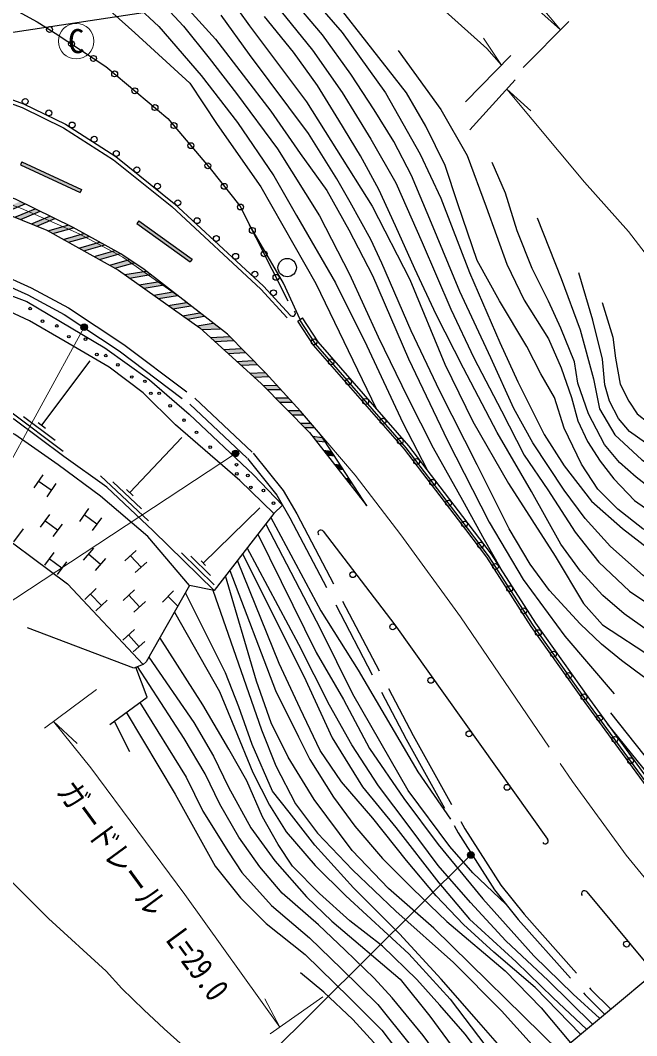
# Model space of a CAD drawing. Units: millimetres at full size, sheet at 1:1000; details may follow other scales. Extents: x 40000 to 680000, y 20000 to 380000.
# Drawn here: x 194982 to 241890, y 242810 to 320110 of the extents above; entities that cross this region are included whole.
import ezdxf
from ezdxf.enums import TextEntityAlignment as Align

# ---------------------------------------------------------------- set-up
doc = ezdxf.new("R2010")
doc.units = ezdxf.units.MM
doc.header["$LTSCALE"] = 1000
doc.linetypes.add('CHAIN', pattern=[18.5, 12, -1.5, 3.5, -1.5])
doc.linetypes.add('DASHED', pattern=[7.5, 6, -1.5])
for name, color, linetype, lineweight in [('M-BGD', 7, 'Continuous', 25), ('M-BMK', 2, 'CHAIN', 13), ('M-BMK-OTRS', 5, 'Continuous', 25), ('M-STR-HTXT', 7, 'Continuous', 13), ('M-STR-STRC', 7, 'Continuous', 25)]:
    doc.layers.add(name, color=color, linetype=linetype, lineweight=lineweight)
doc.styles.add('ＭＳ ゴシック', font='')
doc.styles.get('ＭＳ ゴシック').set_extended_font_data('MS Gothic')

msp = doc.modelspace()

# ---------------------------------------------------------------- hatches: boundary and pattern name
at = {"layer": 'M-STR-STRC'}
for points in [[(195106, 309335), (195001, 309109), (199535, 307001), (199640, 307228)], [(195350, 306131), (194974, 306318), (193322, 305621), (193738, 305451)], [(196480, 305572), (196104, 305758), (194572, 305112), (194989, 304943)], [(197610, 305012), (197233, 305199), (195823, 304604), (196239, 304434)], [(204004, 304841), (203859, 304638), (207918, 301720), (208064, 301923)], [(199021, 304312), (198993, 304328), (198598, 304523), (197070, 304088), (197463, 303869)], [(200216, 303660), (199817, 303878), (198249, 303431), (198642, 303212)], [(201411, 303008), (201013, 303225), (199429, 302774), (199822, 302555)], [(202606, 302356), (202208, 302573), (200608, 302118), (201001, 301899)], [(203642, 301658), (203298, 301891), (201788, 301461), (202181, 301242)], [(204896, 300760), (204555, 301025), (202933, 300750), (203300, 300490)], [(205577, 300230), (204034, 299968), (204400, 299708), (205918, 299965)], [(206600, 299435), (205134, 299186), (205501, 298926), (206940, 299169)], [(207622, 298639), (206235, 298405), (206601, 298144), (207963, 298374)], [(208644, 297844), (207335, 297623), (207702, 297362), (208985, 297579)], [(199598, 296678, -1), (200079, 296814, -0.41421), (199906, 296505, -0.41421)], [(209666, 297049), (208436, 296841), (208653, 296687), (208789, 296563), (210200, 296634)], [(210920, 296033), (209456, 295959), (209790, 295657), (211218, 295729)], [(211814, 295121), (210457, 295054), (210791, 294752), (212112, 294818)], [(212708, 294210), (211458, 294148), (211792, 293846), (213006, 293907)], [(213636, 293265), (213602, 293299), (212459, 293242), (212793, 292940), (213883, 292995)], [(214501, 292320), (213453, 292328), (213769, 292008), (214794, 292000)], [(215381, 291359), (214400, 291367), (214716, 291046), (215674, 291039)], [(216299, 290357), (216261, 290398), (215348, 290405), (215664, 290084), (216537, 290078)], [(217083, 289438), (216295, 289443), (216611, 289123), (217357, 289117)], [(217957, 288361), (217211, 288454), (217487, 288099), (218184, 288012)], [(211118, 287192, -1), (211607, 287087, -0.41421), (211310, 286895, -0.41421)], [(218638, 287315), (218041, 287389), (218317, 287034), (218864, 286966)], [(219318, 286268), (218870, 286324), (219147, 285969), (219544, 285919)], [(219998, 285222), (219700, 285259), (219976, 284904), (220224, 284873)], [(220678, 284175), (220529, 284194), (220806, 283839), (220904, 283826)], [(229027, 256570, -1), (229527, 256563, -0.41421), (229274, 256316, -0.41421)]]:
    msp.add_hatch(color=256, dxfattribs=at).paths.add_polyline_path(points)

# ---------------------------------------------------------------- linework, layer by layer
at = {"layer": 'M-BGD'}
for p, q in [((216106, 297215), (216464, 297447)), ((196611, 289277), (200287, 294185)), ((194251, 290296), (198252, 287298)), ((195231, 289936), (197632, 288138)), ((196331, 289487), (196891, 289067)), ((203321, 284157), (207272, 288346)), ((196684, 285513), (196006, 284523)), ((201091, 285436), (204728, 282005)), ((197335, 284340), (196345, 285018)), ((197674, 284835), (196996, 283845)), ((202024, 284968), (204206, 282910)), ((203067, 284397), (203576, 283917)), ((200183, 282941), (199481, 281967)), ((208908, 278786), (213217, 282996)), ((197210, 282486), (196487, 281528)), ((200806, 281752), (199832, 282454)), ((201156, 282239), (200455, 281266)), ((195186, 281386), (194475, 280419)), ((197807, 281284), (196849, 282007)), ((198168, 281763), (197445, 280805)), ((200554, 279917), (199773, 279006)), ((197539, 279589), (196825, 278624)), ((198147, 278393), (197182, 279107)), ((201074, 278681), (200163, 279462)), ((201465, 279136), (200684, 278225)), ((203811, 279757), (202924, 278949)), ((204175, 278466), (203368, 279353)), ((207237, 279578), (209742, 277134)), ((207947, 279304), (209451, 277838)), ((198504, 278875), (197790, 277910)), ((204619, 278870), (203732, 278062)), ((208733, 278957), (209084, 278615)), ((200760, 276847), (199891, 276019)), ((203681, 276752), (202802, 275935)), ((201154, 275564), (200326, 276433)), ((201588, 275978), (200719, 275150)), ((204058, 275465), (203241, 276344)), ((206645, 276672), (205806, 275814)), ((206972, 275513), (206226, 276243)), ((204498, 275873), (203619, 275056)), ((206666, 274977), (206664, 274975)), ((203675, 273721), (202776, 272926)), ((204020, 272424), (203226, 273323)), ((204470, 272822), (203571, 272027)), ((202113, 266743), (203300, 264455)), ((242783, 262697), (239677, 266557)), ((238087, 253767), (243228, 247607))]:
    msp.add_line(p, q, dxfattribs=at)
for points in [[(153699, 324857), (156655, 327041), (160832, 329460), (165531, 331409), (170366, 332643), (176825, 333253), (182112, 332436), (186864, 331199), (192102, 328971), (197058, 326363), (202019, 322916), (205514, 319648), (208739, 315900), (211522, 312320), (214270, 308282), (216009, 305257), (218968, 300121), (221352, 295335), (224085, 289470), (225941, 285899)], [(197407, 333632), (201343, 330949), (205069, 327915), (207095, 326202), (208445, 324787), (210755, 322054), (212435, 319684), (216765, 313897), (219049, 310281), (221770, 305956), (224634, 300386), (227295, 293924), (229429, 289562), (232142, 284841), (235694, 279310), (237849, 275715), (239298, 274080), (243162, 271552), (248588, 268953), (254752, 266965), (262988, 264098)], [(165850, 327362), (166881, 328215), (170005, 329877), (172818, 330700), (175181, 330953), (178502, 330920), (182260, 330063), (188014, 328951), (190475, 327963), (193661, 326195), (197150, 324224), (200336, 322182), (203701, 319157), (207882, 315322), (209957, 312177), (213283, 307424), (217469, 300074), (222070, 290561)], [(207415, 329097), (211620, 324364), (214402, 321302), (217227, 317843), (219468, 314617), (221660, 311052), (223571, 307740), (225575, 303191), (227756, 298112), (229490, 294425), (231609, 290375), (233332, 287002), (235139, 284354), (237197, 281143), (239013, 278861), (241351, 276646), (243873, 274956), (247365, 273115), (250520, 271954), (254365, 270768), (257852, 270187), (262932, 269325)], [(165666, 327329), (175162, 327217), (179414, 326630), (181809, 326124), (184561, 325266), (188776, 323784), (192835, 321866), (196255, 319998), (197642, 319135), (201482, 316594), (206221, 312638), (209423, 308831), (211690, 305986), (215347, 298762)], [(260675, 272081), (255637, 272579), (252029, 273361), (248354, 274674), (245328, 276028), (242393, 277838), (239904, 280046), (237958, 282178), (236364, 284347), (233979, 287949), (232543, 290550), (230782, 294416), (228419, 299476), (226284, 304673), (224741, 308308), (223418, 310881), (221909, 313294), (220129, 316014), (217973, 319014), (215507, 321916), (210738, 327227)], [(214538, 324895), (219465, 319176), (222775, 314581), (225418, 309932), (226985, 306559), (229160, 300903), (231471, 295589), (232836, 292599), (234851, 288580), (236359, 286200), (238456, 283514), (240821, 281414), (244070, 278906), (247849, 276757), (251555, 275433), (254855, 274651), (257711, 274376), (258747, 274259)], [(207052, 321772), (209842, 318679), (214040, 313199), (216292, 309978), (218318, 307161), (219981, 304170), (221789, 300680), (224530, 294327), (227492, 288116), (230660, 281892), (233243, 277533), (236412, 273224), (240175, 268832)], [(257277, 276389), (253934, 277044), (249936, 278133), (246636, 279402), (244241, 280421), (242348, 281393), (240444, 282905), (238928, 284412), (237691, 286315), (236378, 289069), (235627, 291395), (234599, 293198), (233541, 295271), (231456, 298764), (229741, 301834), (228280, 306131), (227305, 309065), (225835, 312057), (224384, 314601), (220904, 319020), (218523, 322099)], [(206020, 321131), (207403, 319673), (209347, 317236), (211438, 314534), (214550, 310316), (217757, 305221), (220026, 300783), (222207, 296001), (224486, 291372), (226414, 287559), (228622, 283573), (230292, 280590), (231555, 278350)], [(258817, 260617), (254171, 263161), (249335, 266049), (244812, 268648), (242415, 270127), (240745, 271383), (239218, 272621), (237599, 274170), (235251, 276707), (233772, 278709), (232193, 281384), (229762, 286266), (226909, 291875), (224731, 296472), (222502, 301624), (221649, 303422), (220094, 306269), (219061, 308049), (216915, 311487), (212416, 317519), (210259, 320503)], [(265461, 266162), (260608, 267228), (255103, 268455), (252002, 269449), (247600, 271163), (244509, 272555), (242763, 273627), (240947, 274913), (239318, 276313), (237603, 278165), (236119, 280229), (233885, 284249), (231279, 288735), (228703, 293617), (226628, 297704), (224996, 301187), (223543, 304455), (222275, 307231), (220884, 309803), (219210, 312517), (217591, 315141), (215773, 317688), (213573, 320406)], [(163243, 317390), (171549, 317966), (178958, 317552), (185321, 316422), (190808, 315028), (195112, 313467), (198270, 311934), (202067, 309492), (206506, 305934), (213278, 299651), (215303, 297454)], [(165952, 317879), (171547, 318267), (178993, 317851), (185384, 316715), (190896, 315316), (195229, 313744), (198417, 312196), (202243, 309735), (206702, 306161), (213491, 299863), (215523, 297657)], [(223728, 317810), (226995, 313327), (228998, 309810), (230438, 305903), (231997, 301546), (233322, 298810), (235186, 295853), (236150, 293641), (236935, 291392), (237412, 289610), (238154, 288043), (239118, 286537), (240145, 285214), (241736, 283560), (243664, 282205), (247810, 280401), (251051, 279279), (255616, 278474)], [(253645, 280594), (250870, 281218), (247481, 282404), (245066, 283357), (243348, 284165), (241854, 285329), (240594, 286441), (239439, 287807), (238220, 290152), (237413, 292485), (237149, 294105), (236110, 296682), (235177, 298728), (233947, 301220), (232802, 304082), (231913, 306940), (230884, 309295)], [(234309, 305066), (236136, 300456), (237581, 296556), (238602, 292825), (239069, 290530), (240238, 288545), (242290, 286649), (244180, 285418), (247175, 284250), (252131, 282760)], [(123195, 272895), (124967, 275267), (130941, 282447), (133617, 285703), (136304, 289525), (139044, 292491), (144263, 297314), (149140, 300238), (151929, 301357), (155323, 302392), (159872, 303298), (165964, 304218), (174651, 304016), (188702, 301231), (195485, 298697), (201426, 295167), (204822, 292750), (207827, 290114), (212719, 285512), (214941, 283204)], [(216285, 297331), (215013, 300106), (212420, 304544)], [(214941, 283204), (214278, 282566), (211679, 285084), (206785, 289325), (204326, 291741), (201737, 293696), (198400, 295669), (195678, 297221), (192990, 298469), (190696, 299354), (187850, 300268), (184113, 301094), (174489, 302941), (166043, 303103), (160743, 302283), (155513, 301328), (151543, 300149), (149324, 299110), (144763, 296279), (140456, 292525), (138463, 290412), (136492, 287822), (133897, 284239), (130724, 280423)], [(250205, 285154), (246785, 286109), (244151, 287033), (242558, 287935), (241335, 288810), (240506, 289797), (239827, 291114), (239466, 292356), (239284, 294313), (238562, 297279), (237478, 300878)], [(239263, 298617), (240068, 295981), (240270, 294397), (240632, 292418), (241291, 291121), (241920, 290140), (243600, 288833), (245610, 287982), (248152, 287323), (248715, 287217)], [(249909, 253182), (245997, 257493), (242881, 261444), (237968, 268175), (233857, 273965), (230482, 279234), (228319, 282084), (224216, 287453), (217299, 295376), (216106, 297215)], [(250038, 253300), (246130, 257606), (243020, 261549), (238109, 268277), (234002, 274063), (230625, 279334), (228458, 282189), (224352, 287563), (217438, 295482), (216253, 297310)], [(250225, 253469), (246323, 257769), (243221, 261702), (238314, 268425), (234211, 274204), (230832, 279479), (228659, 282342), (224547, 287723), (217640, 295634), (216464, 297447)], [(209747, 276711), (205102, 281240), (201564, 284578), (198289, 286896), (194484, 289746), (190804, 291361), (188864, 292255), (186982, 293087), (183700, 294040), (180757, 294967), (176002, 295651), (172584, 296091), (167525, 296095), (163272, 295510), (158846, 294617), (154331, 293382)], [(207869, 277086), (204678, 280813), (201073, 283871), (197852, 286259), (194559, 288581), (192814, 289501), (188605, 291587), (186911, 292316), (183522, 293467), (180636, 294288), (175491, 294949), (172652, 295289), (167820, 295184), (163868, 294725), (158967, 293916), (154475, 292799)], [(123195, 272895), (128931, 276944), (133128, 280484), (137235, 283985), (139513, 285954), (141624, 287378), (143959, 288871), (146068, 289878), (150435, 291786), (152859, 292017), (157851, 291956), (165674, 291512), (168023, 291053), (173118, 289841), (174640, 289084), (178336, 287278), (179403, 286918), (181924, 286338), (183774, 285843), (184594, 285610), (188500, 283877), (191870, 282192), (198565, 277199), (204338, 271075)], [(214278, 282566), (209747, 276711), (207869, 277086), (204558, 271282), (204338, 271075), (203610, 270799), (195517, 273853)], [(214043, 282263), (217840, 275146), (220695, 270638), (225238, 262892), (227730, 259291)], [(231968, 252796), (229431, 255197), (227668, 257221), (224490, 261476), (220295, 268809), (217842, 273744), (213661, 281769)], [(213053, 280983), (217510, 271984), (219583, 268414), (221551, 264661), (224157, 260879), (226774, 257374), (230187, 253234), (234072, 248887), (237059, 245968), (239065, 244132)], [(218035, 281217), (223486, 274094), (235111, 257772)], [(238519, 243676), (235150, 247018), (231929, 250032), (229240, 252938), (226790, 255757), (224582, 258724), (222243, 261826), (220218, 264955), (218513, 267974), (216187, 272591), (212244, 279938)], [(211891, 279481), (216555, 270169), (218706, 265474), (221027, 261753), (223568, 258659), (226835, 254449), (229168, 251681), (232711, 248437), (235540, 245687), (238066, 243298)], [(237608, 242916), (234160, 246468), (231020, 249160), (228722, 251285), (226628, 253448), (224376, 256136), (221810, 259382), (219431, 262139), (217796, 264522), (216291, 267727), (214692, 271135), (211499, 278975)], [(236027, 241596), (226453, 251008), (223008, 254019), (220235, 256910), (217349, 260784), (215359, 264016), (214083, 266638), (212968, 269788), (210599, 277812)], [(210916, 278221), (214405, 269099), (216141, 265558), (217026, 263844), (218819, 260961), (220441, 258773), (222556, 256292), (224846, 254001), (227443, 251497), (231882, 247758), (234631, 244929), (236843, 242278)], [(233614, 239583), (229697, 244043), (227020, 247109), (223834, 250573), (220340, 254077), (217406, 257312), (215430, 259828), (214176, 261417), (212634, 264971), (211611, 267857), (210588, 270433), (207544, 276517)], [(209636, 276733), (213346, 266087), (214428, 263349), (215933, 260454), (217590, 258232), (220268, 255429), (223569, 252299), (227938, 248389), (231594, 244698), (235097, 240820)], [(206712, 275058), (210145, 269010), (211270, 266246), (212683, 262844), (213946, 260352), (215208, 258333), (217414, 255770), (219767, 253453), (224545, 249043), (227691, 245586), (230413, 242002), (232702, 238821)], [(231963, 238204), (230548, 240682), (228839, 242930), (226911, 245121), (225153, 247090), (222536, 249613), (220057, 251563), (217759, 253634), (215694, 255710), (214613, 257355), (213420, 259465), (212213, 262201), (210847, 264610), (208883, 268001), (205612, 273131)], [(204754, 271625), (208180, 266644), (209696, 264094), (210821, 261719), (212533, 258628), (214346, 256116), (216760, 253369), (218688, 251534), (223899, 247112), (226152, 244297), (228116, 241598), (230842, 237269)], [(201782, 266502), (204626, 268578), (203762, 270857)], [(229895, 236479), (227417, 240424), (225639, 242825), (223293, 245685), (221915, 247185), (219708, 249325), (217679, 251256), (214912, 253666), (213207, 255663), (211623, 257930), (210176, 260435), (209049, 262754), (207452, 265446), (203903, 270910)], [(204071, 268173), (207609, 262488), (208874, 259912), (210813, 256786), (211847, 255233), (214096, 252723), (216995, 250270), (219418, 247902), (222203, 245175), (224648, 242113), (226938, 238886), (228999, 235731)], [(203050, 267427), (206767, 261209), (209804, 255722), (211736, 253297), (213685, 251355), (216660, 249000), (220007, 245722), (222502, 243225), (223538, 241854), (225134, 239521), (226927, 236762), (227988, 234887)], [(239906, 267377), (246242, 259395), (250804, 253929)], [(227098, 234144), (223707, 239842), (221895, 242301), (220291, 244035), (218080, 246112), (216311, 247598)]]:
    msp.add_lwpolyline(points, dxfattribs=at)
at = {"layer": 'M-BGD', "linetype": 'DASHED'}
for points in [[(161849, 304878), (166379, 305478), (169966, 305584), (173986, 305588), (179859, 304979), (182441, 304457), (186969, 303266), (191632, 301619), (195811, 299745), (198638, 298233), (202854, 295427), (208268, 291350), (212713, 287152), (214997, 284309), (216020, 282531), (224880, 265663), (228823, 258558), (231564, 254274), (233321, 252052), (238402, 246336), (239911, 244838)], [(161954, 304287), (166427, 304879), (169975, 304984), (173955, 304988), (179768, 304385), (182305, 303873), (186792, 302692), (191409, 301061), (195546, 299206), (198330, 297718), (202507, 294937), (207880, 290890), (212271, 286745), (214500, 283969), (215494, 282242), (224352, 265378), (228308, 258250), (231075, 253925), (232862, 251667), (237966, 245924), (239449, 244452)]]:
    msp.add_lwpolyline(points, dxfattribs=at)
at = {"layer": 'M-BGD'}
for centre, radius in [((197206, 319406), 225), ((198882, 318314), 225), ((200550, 317210), 225), ((202159, 316028), 225), ((203695, 314747), 225), ((195354, 313933), 225), ((197153, 313060), 225), ((205230, 313465), 225), ((198925, 312137), 225), ((206677, 312095), 225), ((200607, 311055), 225), ((207965, 310565), 225), ((202289, 309973), 225), ((209252, 309034), 225), ((203856, 308731), 225), ((205416, 307480), 225), ((210504, 307474), 225), ((206969, 306220), 225), ((211734, 305899), 225), ((208435, 304860), 225), ((212637, 304115), 225), ((209901, 303500), 225), ((211367, 302139), 225), ((213541, 302331), 225), ((215292, 301282), 700), ((212834, 300779), 225), ((214444, 300546), 225), ((214251, 299370), 225), ((195725, 298161), 100), ((196676, 297210), 100), ((197764, 296841), 100), ((198676, 296026), 100), ((199938, 295832), 100), ((217341, 295632), 225), ((200800, 294661), 100), ((201479, 294584), 100), ((202411, 293885), 100), ((218636, 294110), 225), ((203460, 292954), 100), ((204469, 292624), 100), ((219951, 292604), 225), ((204916, 291712), 100), ((205556, 291712), 100), ((206391, 290761), 100), ((221267, 291097), 225), ((207440, 289674), 100), ((222582, 289590), 225), ((208391, 288743), 100), ((209439, 287617), 100), ((223897, 288084), 225), ((211439, 286278), 100), ((225147, 286523), 225), ((211458, 285579), 100), ((212293, 285463), 100), ((212526, 284551), 100), ((226361, 284934), 225), ((213478, 284318), 100), ((214254, 283348), 100), ((227575, 283345), 225), ((228788, 281755), 225), ((229997, 280161), 225), ((231144, 278525), 225), ((220287, 277904), 225), ((232222, 276840), 225), ((233301, 275156), 225), ((223325, 273932), 225), ((234408, 273491), 225), ((235566, 271860), 225), ((226225, 269860), 225), ((236723, 270229), 225), ((237881, 268599), 225), ((239056, 266980), 225), ((229126, 265787), 225), ((240235, 265365), 225), ((241414, 263749), 225), ((232027, 261714), 225), ((241118, 249785), 225)]:
    msp.add_circle(centre, radius, dxfattribs=at)
for centre, start, end in [((215689, 297810), 222.66251, 42.66251), ((217856, 281081), 37.4233, 217.4233), ((234927, 257642), 215.46021, 35.46021), ((237914, 253623), 39.84816, 219.84816)]:
    msp.add_arc(centre, 225, start, end, dxfattribs=at)
at = {"layer": 'M-BMK'}
msp.add_lwpolyline([(162954, 310337), (166411, 310665), (171775, 310789), (176819, 310358), (181783, 309684), (185532, 308954), (191042, 307270), (195061, 305775), (199473, 303849), (202796, 302070), (207441, 298805), (210748, 296207), (213636, 293265), (216299, 290357), (220455, 285486), (223932, 280938), (228486, 274708), (236999, 262164), (241094, 256557), (246281, 250155)], dxfattribs=at)
at = {"layer": 'M-BMK-OTRS'}
msp.add_line((226087, 233301), (266747, 267235), dxfattribs=at)
at = {"layer": 'M-STR-HTXT'}
for p, q in [((236084, 319382), (234511, 321266)), ((236719, 320025), (233252, 316510)), ((231594, 316694), (230244, 318745)), ((232311, 317426), (228869, 313911)), ((232649, 315566), (229191, 311769)), ((232005, 314858), (233826, 313212)), ((199838, 296746), (189563, 277978)), ((211362, 287140), (193609, 275425)), ((196827, 266227), (200784, 269168)), ((197506, 266731), (199296, 265052)), ((229277, 256566), (209587, 237044)), ((193108, 255719), (197135, 251723)), ((197135, 251723), (201524, 247710)), ((201524, 247710), (202695, 246390)), ((202695, 246390), (204384, 244790)), ((214720, 243447), (213585, 245624)), ((214007, 242944), (218001, 245762)), ((204384, 244790), (205917, 243338)), ((205917, 243338), (207860, 241602))]:
    msp.add_line(p, q, dxfattribs=at)
for points in [[(163712, 345440), (167723, 345652), (175668, 345652), (178392, 345393), (180956, 345276), (184109, 344745), (189506, 343995), (194326, 342811), (197311, 341993), (200212, 341080), (203164, 340146), (208746, 337928), (211952, 336373), (215692, 334656), (221587, 331196), (226897, 327522), (230630, 324715), (231047, 324125), (233371, 321907), (234448, 320863), (236084, 319382)], [(160789, 340180), (163931, 340457), (168527, 340746), (175295, 340672), (179337, 340370), (182013, 340076), (185092, 339550), (187354, 339276), (189162, 338956), (193596, 337767), (195534, 337364), (197601, 336652), (200453, 335798), (207414, 333074), (211445, 331112), (215886, 328779), (220329, 326030), (222146, 324802), (223771, 323723), (224945, 322722), (226368, 321644), (230484, 317956), (231594, 316694)], [(232005, 314858), (237925, 307779), (241277, 304022), (244571, 299736), (250017, 291760), (253516, 286646), (256569, 282459), (258309, 280076), (260331, 277584), (262202, 275457), (265147, 271994), (268519, 268714)], [(214720, 243447), (207493, 253561), (200354, 263194), (197506, 266731)]]:
    msp.add_lwpolyline(points, dxfattribs=at)
msp.add_circle((199233, 318525), 1350, dxfattribs=at)
at = {"layer": 'M-STR-STRC'}
for p, q in [((183016, 317493), (250483, 327693)), ((195106, 309335), (195001, 309109)), ((195106, 309335), (199640, 307228)), ((195001, 309109), (199535, 307001)), ((199640, 307228), (199535, 307001)), ((193738, 305451), (195350, 306131)), ((194572, 305112), (196104, 305758)), ((194989, 304943), (196480, 305572)), ((195823, 304604), (197233, 305199)), ((196239, 304434), (197610, 305012)), ((204004, 304841), (203859, 304638)), ((203859, 304638), (207918, 301720)), ((204004, 304841), (208064, 301923)), ((197070, 304088), (198598, 304523)), ((197463, 303869), (199021, 304312)), ((198249, 303431), (199817, 303878)), ((198642, 303212), (200216, 303660)), ((199429, 302774), (201013, 303225)), ((199822, 302555), (201411, 303008)), ((200608, 302118), (202208, 302573)), ((201001, 301899), (202606, 302356)), ((201788, 301461), (203298, 301891)), ((202181, 301242), (203642, 301658)), ((208064, 301923), (207918, 301720)), ((202933, 300750), (204555, 301025)), ((203300, 300490), (204896, 300760)), ((204034, 299968), (205577, 300230)), ((204400, 299708), (205918, 299965)), ((205134, 299186), (206600, 299435)), ((205501, 298926), (206940, 299169)), ((206235, 298405), (207622, 298639)), ((206601, 298144), (207963, 298374)), ((207335, 297623), (208644, 297844)), ((207702, 297362), (208985, 297579)), ((208436, 296841), (209666, 297049)), ((208789, 296563), (210200, 296634)), ((209456, 295959), (210920, 296033)), ((209790, 295657), (211218, 295729)), ((210457, 295054), (211814, 295121)), ((210791, 294752), (212112, 294818)), ((211458, 294148), (212708, 294210)), ((211792, 293846), (213006, 293907)), ((212459, 293242), (213602, 293299)), ((212793, 292940), (213883, 292995)), ((213453, 292328), (214501, 292320)), ((213769, 292008), (214794, 292000)), ((214400, 291367), (215381, 291359)), ((214716, 291046), (215674, 291039)), ((215348, 290405), (216261, 290398)), ((215664, 290084), (216537, 290078)), ((216295, 289443), (217083, 289438)), ((216611, 289123), (217357, 289117)), ((217211, 288454), (217957, 288361)), ((217487, 288099), (218184, 288012)), ((218041, 287389), (218638, 287315)), ((218317, 287034), (218864, 286966)), ((218870, 286324), (219318, 286268)), ((219147, 285969), (219544, 285919)), ((219700, 285259), (219998, 285222)), ((219976, 284904), (220224, 284873)), ((220529, 284194), (220678, 284175)), ((220806, 283839), (220904, 283826))]:
    msp.add_line(p, q, dxfattribs=at)
for points in [[(221353, 283136), (217815, 288581), (216299, 290357), (213636, 293265), (210748, 296207), (204408, 301139), (202633, 302341), (198993, 304328), (194621, 306492), (187020, 309025), (180575, 310461), (176040, 310914), (173202, 311057), (168211, 311095), (164994, 310893), (160529, 310263)], [(110331, 265064), (117670, 278224), (120913, 283323), (125775, 289457), (132044, 295683), (136220, 298782), (143880, 303580), (151976, 306989), (160475, 309163), (167458, 309958), (176744, 309841), (184072, 308620), (190284, 306856), (197009, 304121), (202458, 301088), (208653, 296687), (213313, 292469), (216986, 288742), (221353, 283136)]]:
    msp.add_lwpolyline(points, dxfattribs=at)
for centre in [(199838, 296746), (211362, 287140), (229277, 256566)]:
    msp.add_circle(centre, 250, dxfattribs=at)

# ---------------------------------------------------------------- texts
at = {"layer": 'M-STR-HTXT', "style": 'ＭＳ ゴシック'}
msp.add_text('C', height=1833, rotation=1.057, dxfattribs=at).set_placement((199233, 318525), align=Align.MIDDLE_CENTER)
at = {"layer": 'M-STR-HTXT', "style": 'ＭＳ ゴシック', "width": 0.8}
msp.add_text('ガードレール\u3000L=29.0', height=1833, rotation=306.266, dxfattribs=at).set_placement((203153, 253020), align=Align.BOTTOM_CENTER)

doc.saveas('drawing.dxf')
